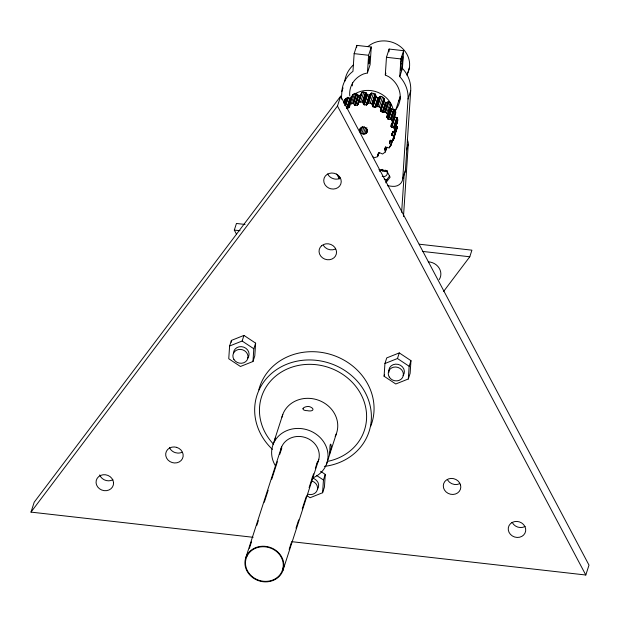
<?xml version="1.0" encoding="UTF-8"?>
<svg xmlns="http://www.w3.org/2000/svg" width="620" height="620" viewBox="0 0 620 620"><rect width="100%" height="100%" fill="white"/><g stroke="black" fill="none" stroke-linecap="round" stroke-linejoin="round"><path stroke-width="0.93" d="M372.333 156.225L374.093 157.813L377.487 156.697L377.983 153.775L379.967 152.861L382.555 154.016L385.338 151.977L384.625 149.35L386.151 147.622L389.259 147.855L391.057 145.165L396.893 126.403L393.7 136.307C396.653 142.019 385.315 139.407 391.057 145.165M347.502 108.337L350.695 98.433L350.06 98.495L346.867 108.399C348.688 108.477 350.292 106.857 349.254 105.005C350.571 103.687 353.78 102.44 354.71 105.059C360.011 107.028 356.283 99.262 362.801 102.579C364.762 108.996 368.668 99.89 372.202 104.121C372.108 110.763 378.332 103.765 380.711 108.12C378.952 114.15 384.757 110.593 386.702 113.22C389.027 115.351 384.578 120.303 391.05 119.373C395.754 122.651 386.198 126.526 393.917 127.79C397.645 131.897 387.539 133.471 393.7 136.307M352.447 95.302C356.407 89.791 357.143 97.859 361.018 94.767C362.382 87.901 366.792 95.488 369.582 95.093C370.969 91.388 376.518 93.481 376.224 96.883C377.975 98.774 379.184 96.875 380.719 96.356C388.554 97.983 380.378 106.229 380.517 110.577M229.601 346.014L228.757 358.748L240.444 366.49L252.976 361.499L254.789 355.888L255.634 343.154L243.947 335.412L231.415 340.403L229.601 346.014L242.133 341.023L243.947 335.412M231.299 342.224L231.415 340.403M252.976 361.499L253.82 348.765L255.634 343.154M341.356 99.192L341.868 91.52L343.046 87.854M339.148 178.978L339.279 177.056M306.962 495.667L310.078 497.736L322.609 492.737L323.454 480.004L325.267 474.393L320.594 471.301M325.267 474.393L324.423 487.126L322.609 492.737M349.757 95.868A25.528 22.909 17.9 0 1 363.646 73.927L367.428 72.959L370.094 64.705L371.272 47.019L356.81 45.384L354.144 53.63L352.966 71.316A33.449 30.016 17.9 0 0 341.868 91.52M356.686 47.244L356.81 45.384M367.428 72.959L368.606 55.273L371.272 47.019M396.048 109.244A25.528 22.909 17.9 0 0 388.895 76.795L385.299 74.981L386.469 57.296L389.135 49.05L403.597 50.685L402.419 68.371L399.753 76.624A33.449 30.016 17.9 0 1 408.03 99.022L402.744 178.599A9.819 8.812 17.9 0 1 392.445 186.341L387.678 185.799M388.949 51.84L389.135 49.05M382.618 171.252L382.742 169.338M399.753 76.624L400.931 58.939L403.597 50.685M402.396 63.906L402.868 56.839L402.179 56.156L401.024 62.55L400.551 69.626L401.241 70.3L402.396 63.906L400.737 63.721M384.09 376.247L384.935 363.514L386.74 357.903L399.28 352.912L410.967 360.654L410.114 373.387L408.309 378.99L395.769 383.989L384.09 376.247L384.601 374.643M401.644 212.265L404.201 173.74M404.442 173.654A9.819 8.812 17.9 0 0 405.41 170.353L410.696 90.768A33.449 30.016 17.9 0 0 402.419 68.371M403.481 216.535L408.278 144.305A9.819 8.812 17.9 0 0 407.27 139.74M408.309 378.99L409.154 366.265L410.967 360.654M383.733 100.479C385.229 105.439 390.282 98.495 391.011 105.33M390.104 107.454C391.212 111.445 396.699 106.88 395.513 113.282M275.233 439.642L275.497 437.929L275.079 439.084M395.885 130.518L396.506 130.154L397.064 126.534M394.382 116.668C396.645 117.017 399.102 119.505 397.188 121.954M274.528 441.177L274.815 440.029M359.639 130.2C360.119 125.558 367.707 126.604 367.404 131.083C366.924 135.726 359.344 134.68 359.639 130.2L360.228 128.371M253.115 537.292L31 512.112L34.201 502.208L340.667 96.154L589 565.115L585.799 575.011L291.571 541.655M236.577 234.345L234.313 230.074L236.445 223.471L245.063 224.448M31 512.112L337.466 106.051L340.667 96.154M343.666 103.122L344.906 99.409L346.185 98.363L347.905 97.348L350.06 98.495M343.953 102.796L344.906 99.409M344.441 103.765L346.185 98.363M344.945 105.516L347.556 97.418M345.077 105.47L347.688 97.363M345.286 105.447L347.905 97.348M345.503 105.477L348.122 97.379M345.704 105.57L348.316 97.472M346.665 108.306L349.866 98.41M347.076 108.43L350.277 98.526M347.293 108.407L350.494 98.51M349.246 105.206L352.648 94.767M349.556 104.586L352.757 94.69M349.068 107.516L349.649 105.71M349.238 107.392L349.82 105.594M349.362 107.229L349.944 105.431M351.153 103.974L354.353 94.07M352.811 103.478L356.004 93.581M356.151 93.573L352.951 103.47L353.361 103.61L356.562 93.705M353.168 103.517L356.368 93.612M353.532 103.749L356.725 93.845M354.71 105.059L357.911 95.162M354.873 105.199L358.073 95.294M355.074 105.292L358.267 95.387M355.291 105.33L358.484 95.434M355.508 105.323L358.709 95.418M357.306 104.997L360.507 95.1M357.515 104.935L360.716 95.031M357.694 104.819L361.538 92.814M357.817 104.672L361.669 92.667M358.639 102.455L361.84 92.55M358.779 102.416L361.971 92.512M360.53 102.292L363.731 92.395M362.305 102.308L365.506 92.403M362.444 102.339L365.645 92.442M362.646 102.44L365.839 92.543M362.801 102.579L366.002 92.682M362.917 102.757L366.11 92.853M363.615 104.315L366.815 94.418M363.731 104.493L366.931 94.589M363.894 104.633L367.087 94.728M364.087 104.733L367.28 94.829M364.304 104.788L367.505 94.883M366.156 104.997L369.357 95.093M366.381 104.997L369.582 95.093M366.591 104.935L369.791 95.038M366.769 104.834L369.962 94.93M366.901 104.687L370.101 94.79M367.8 103.308L371 93.411M367.931 103.16L371.132 93.264M368.11 103.059L371.31 93.155M368.319 103.005L371.512 93.101M368.458 103.005L371.659 93.101M359.84 131.587L361.328 127.007M360.608 132.835L362.685 126.418M370.202 103.393L373.403 93.488M361.817 133.742L364.188 126.41M371.923 103.904L375.115 94M372.047 103.974L375.247 94.077M372.202 104.121L375.402 94.225M372.31 104.3L375.511 94.403M372.356 104.493L375.557 94.597M363.289 134.183L365.358 127.767M372.566 106.346L375.712 96.247M372.674 106.516L375.867 96.619M372.829 106.671L376.03 96.767M373.023 106.779L376.224 96.883M364.793 134.083L366.862 127.666M366.102 133.455L367.288 129.789M374.751 107.5L377.952 97.603M385.299 74.981L385.888 73.152M374.968 107.562L378.169 97.665M367.024 132.401L367.613 130.572M375.193 107.57L378.386 97.673M375.394 107.524L378.595 97.627M375.573 107.423L378.774 97.526M376.913 106.4L380.114 96.495M377.092 106.299L380.293 96.394M377.301 106.252L380.494 96.348M377.518 106.26L380.719 96.356M377.658 106.299L380.858 96.394M379.223 107.159L382.416 97.255M380.711 108.12L383.912 98.216M380.812 108.221L384.012 98.324M380.913 108.407L384.113 98.502M380.944 108.794L384.152 98.696M380.564 110.771L383.757 100.866M380.665 110.957L383.858 101.052M273.071 444.548L282.79 414.439M380.812 111.112L384.012 101.215M382.246 112.274L385.446 102.377M382.439 112.391L385.64 102.494M382.649 112.46L385.849 102.564M382.865 112.476L386.058 102.579M383.075 112.437L386.268 102.533M384.718 111.856L387.919 101.959M384.927 111.817L388.12 101.913M385.144 111.833L388.337 101.928M385.353 111.902L388.546 101.998M385.477 111.98L388.67 102.075M386.702 113.22L389.903 103.315M386.779 116.963L389.213 109.391M386.818 117.165L387.981 113.561M388.562 111.763L390.011 107.26M386.911 117.358L391.026 104.641M387.887 114.661L391.081 104.765M387.818 115.235L391.119 104.958M245.915 557.349L281.627 446.772M387.911 118.846L391.104 108.942M246.419 557.535L247.318 554.776M249.395 548.32L251.48 541.872M256.843 525.287L258.331 520.676M264.283 502.246L268.15 490.273M271.723 479.214L277.373 461.706M279.76 454.328L281.844 447.88M388.05 119.009L391.251 109.112M388.236 119.133L391.429 109.236M388.438 119.21L391.638 109.306M388.655 119.226L391.856 109.329M377.487 156.697L378.96 152.481M377.719 156.465L378.952 152.683M390.445 119.156L393.646 109.259M390.662 119.18L393.863 109.275M390.871 119.257L394.064 109.352M391.05 119.373L394.243 109.477M391.142 119.482L394.336 109.585M391.91 120.985L395.111 111.089M395.142 111.925L400.179 96.34M406.991 75.252L409.355 67.921M391.181 126.573L395.754 112.639M391.267 126.767L395.769 112.77M391.398 126.93L394.599 117.033M391.577 127.061L394.769 117.157M391.778 127.139L394.971 117.242M384.625 149.552L385.501 146.847M384.687 149.745L385.555 147.041M385.423 151.288L386.586 147.692M385.338 151.977L386.934 146.987M393.537 127.581L396.738 117.684M393.747 127.666L396.939 117.761M391.747 134.695L392.623 131.99M393.917 127.79L397.118 117.893M391.762 134.897L392.638 132.2M394.049 127.953L397.25 118.056M389.554 142.422L390.135 140.624M391.84 135.09L393.003 131.494M394.103 128.084L397.304 118.18M389.507 142.817L390.375 140.12M391.964 135.261L393.127 131.657M389.569 143.011L390.445 140.314M389.685 143.181L390.561 140.484M392.135 135.392L393.297 131.797M394.343 129.704L397.544 119.8M393.995 131.858L396.901 122.861M394.173 131.766L397.374 121.861M394.32 131.626L397.645 121.427M389.259 147.855L389.841 146.056M390.213 146.545L392.351 139.973M391.081 144.84L392.824 139.438M392.685 140.415L393.56 137.718M393.987 136.609L397.188 126.705M392.902 140.383L397.265 126.899M393.088 140.298L397.273 127.03M393.243 140.159L396.955 128.611M408.03 99.022L410.696 90.768M386.097 182.032L386.896 179.56L389.577 176.002M406.503 149.808L408.278 144.305M402.744 178.599L405.41 170.353M282.309 570.578A19.096 17.135 17.9 0 0 260.586 546.894A19.096 17.135 17.9 0 0 250.209 574.701A19.096 17.135 17.9 0 0 282.309 570.578L283.797 565.967M289.16 549.382L291.237 542.934M296.004 528.186L298.685 519.893M302.25 508.834L306.125 496.853M309.101 487.638L313.565 473.82M315.347 468.286L317.432 461.838M282.821 570.764A19.639 17.623 17.9 0 0 260.478 546.406A19.639 17.623 17.9 0 0 249.806 575.004A19.639 17.623 17.9 0 0 282.821 570.764L318.835 459.257M326.585 463.985L336.311 433.884M384.935 363.514L397.466 358.523L399.28 352.912M443.649 291.392L469.782 256.773L471.913 250.17L419.267 244.203M385.826 182.853L390.12 177.173L386.64 170.601L378.874 169.725M354.144 53.63L368.606 55.273M386.469 57.296L400.931 58.939M384.307 179.265L386.896 179.56M234.313 230.074L240.056 230.725M422.879 251.457L469.782 256.773M397.466 358.523L409.154 366.265M242.133 341.023L253.82 348.765M316.448 475.362L323.454 480.004M337.466 106.051L585.799 575.011M447.469 479.64L447.694 480.136A8.835 7.928 17.9 0 0 459.668 483.709M385.562 170.143A3.929 3.526 17.9 0 1 386.919 174.747A3.929 3.526 17.9 0 1 382.183 176.289M379.727 171.647A3.929 3.526 17.9 0 1 381.68 169.709M387.593 170.849A3.929 3.526 17.9 0 1 381.533 169.423M339.907 178.544A9.819 8.812 17.9 0 1 337.094 174.569M344.704 81.53A33.449 30.016 17.9 0 1 353.563 64.782M400.559 98.084A25.528 22.909 17.9 0 1 398.714 100.998M352.323 85.878A25.528 22.909 17.9 0 1 352.548 82.452M368.148 46.43A24.544 22.026 17.9 0 1 399.048 45.624A24.544 22.026 17.9 0 1 407.588 73.392M349.091 99.169A24.544 22.026 17.9 0 1 352.16 95.937M354.919 93.93A24.544 22.026 17.9 0 1 393.049 109.151M388.996 372.233A7.859 7.045 17.9 0 1 398.102 364.358A7.859 7.045 17.9 0 1 403.108 375.557M312.069 478.028A7.859 7.045 17.9 0 1 317.417 489.296M233.523 352.873A7.859 7.045 17.9 0 1 243.753 347.154A7.859 7.045 17.9 0 1 247.783 358.058M311.922 481.058A7.657 6.874 17.9 0 1 317.339 489.846A7.657 6.874 17.9 0 1 308.07 494.256M428.273 261.818A12.656 11.354 17.9 0 1 439.224 279.597M525.078 526.457A8.835 7.928 17.9 0 1 512.182 522.335M112.902 479.725A8.835 7.928 17.9 0 1 99.719 474.936M335.397 249.038A8.835 7.928 17.9 0 1 323.423 245.466M340.582 178.049A8.835 7.928 17.9 0 1 334.017 178.893L331.855 178.103A8.835 7.928 17.9 0 1 327.685 173.925M182.04 452.236A8.835 7.928 17.9 0 1 177.669 453.073L175.398 452.678A8.835 7.928 17.9 0 1 169.415 447.361M280.411 452.065A19.639 17.623 17.9 0 1 305.017 437.425A19.639 17.623 17.9 0 1 317.091 463.473M272.366 449.322A58.916 52.863 17.9 0 1 280.139 367.412A58.916 52.863 17.9 0 1 366.862 395.909A58.916 52.863 17.9 0 1 324.345 466.403M258.811 389.872A58.916 52.863 17.9 0 1 332.227 354.942A58.916 52.863 17.9 0 1 370.566 426.537M275.466 465.853A28.474 25.552 17.9 0 1 286.138 430.923A28.474 25.552 17.9 0 1 324.787 443.695A28.474 25.552 17.9 0 1 312.433 478.067M281.961 417.183A28.474 25.552 17.9 0 1 318.486 400.218A28.474 25.552 17.9 0 1 335.141 436.496M272.924 443.548A54.08 48.523 17.9 0 1 283.952 370.574A54.08 48.523 17.9 0 1 361.902 396.172A54.08 48.523 17.9 0 1 327.368 461.427M368.776 62.496L368.877 63.876L369.815 56.102L368.776 62.496M329.499 453.832L331.336 447.105A5.022 0.767 89.6 0 0 330.297 444.618A5.022 0.767 89.6 0 0 329.972 451.321L329.499 453.832M321.563 245.776L320.183 247.365A8.835 7.928 17.9 0 0 322.493 257.835A8.835 7.928 17.9 0 0 334.01 257.765L335.389 256.176A8.835 7.928 17.9 0 0 333.079 245.706A8.835 7.928 17.9 0 0 321.563 245.776M512.081 522.521L510.368 523.807A8.835 7.928 17.9 0 0 510.43 534.363A8.835 7.928 17.9 0 0 521.885 536.354L523.598 535.068A8.835 7.928 17.9 0 0 523.536 524.512A8.835 7.928 17.9 0 0 512.081 522.521M176.654 447.353L174.383 446.958A8.835 7.928 17.9 0 0 165.742 453.453A8.835 7.928 17.9 0 0 172.205 462.574L174.468 462.969A8.835 7.928 17.9 0 0 183.117 456.475A8.835 7.928 17.9 0 0 176.654 447.353M336.319 174.057L334.149 173.275A8.835 7.928 17.9 0 0 324.183 178.017A8.835 7.928 17.9 0 0 328.654 188.007L330.824 188.798A8.835 7.928 17.9 0 0 340.791 184.047A8.835 7.928 17.9 0 0 336.319 174.057M460.505 484.825L459.614 482.848A8.835 7.928 17.9 0 0 448.663 478.865A8.835 7.928 17.9 0 0 443.61 488.064L444.493 490.04A8.835 7.928 17.9 0 0 455.444 494.016A8.835 7.928 17.9 0 0 460.505 484.825M113.538 482.647L113.08 480.578A8.835 7.928 17.9 0 0 103.052 474.765A8.835 7.928 17.9 0 0 96.069 482.763L96.526 484.84A8.835 7.928 17.9 0 0 106.555 490.653A8.835 7.928 17.9 0 0 113.538 482.647M233.903 359.445A7.657 6.874 17.9 0 0 247.047 360.15A7.657 6.874 17.9 0 0 240.413 349.393A7.657 6.874 17.9 0 0 233.903 359.445M389.267 377.061A7.657 6.874 17.9 0 0 402.411 377.766A7.657 6.874 17.9 0 0 395.785 367.009A7.657 6.874 17.9 0 0 389.267 377.061M303.01 408.588A5.022 2.085 -4.4 0 0 307.334 410.665A5.022 2.209 12.1 0 0 312.937 409.712A5.022 2.209 12.1 0 0 308.698 406.441A5.022 2.085 -4.4 0 0 303.01 408.588"/></g></svg>
